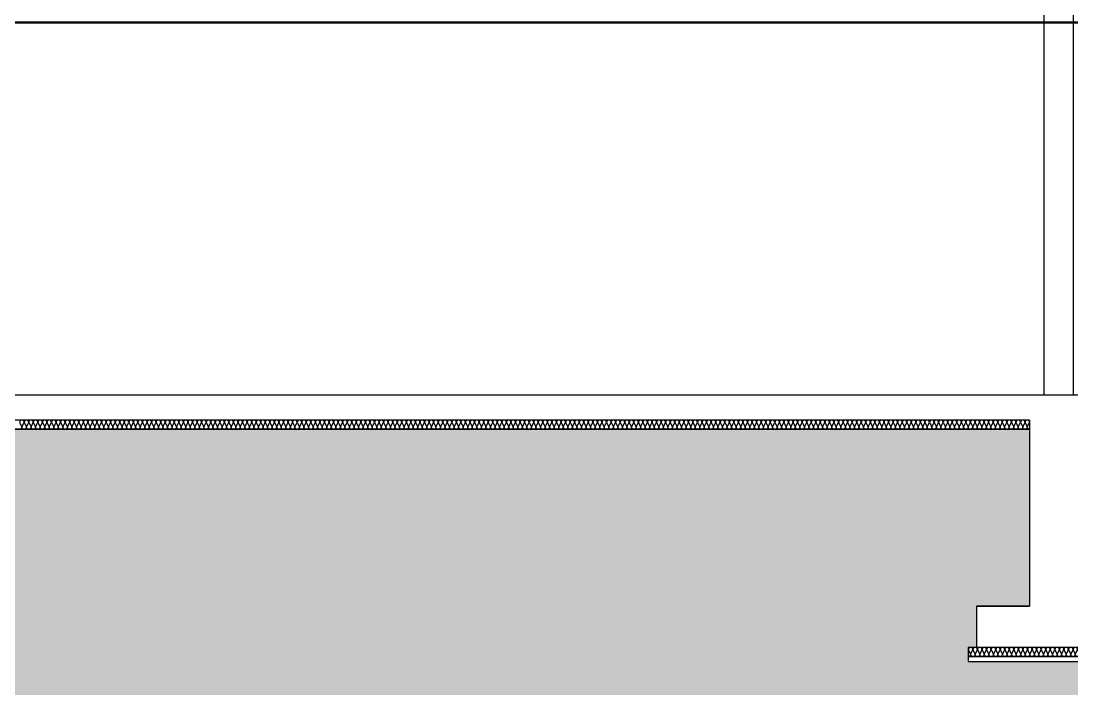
# Model space of a CAD drawing. Header units: millimetres. Extents: x 922366 to 1647943, y -534868 to 518781.
# Drawn here: x 1136494 to 1149200, y 432390 to 440470 of the extents above; entities that cross this region are included whole.
import ezdxf
from ezdxf.xclip import XClip

# ---------------------------------------------------------------- set-up
doc = ezdxf.new("R2010")
doc.units = ezdxf.units.MM
doc.header["$XCLIPFRAME"] = 0
doc.layers.get('Defpoints').update_dxf_attribs({"color": 137})
for name, color, linetype in [('XR-SECTION$0$0-S-col', 4, 'Continuous'), ('XR-SECTION$0$CEILING', 6, 'Continuous'), ('XR-SECTION$0$CON', 2, 'Continuous'), ('XR-SECTION$0$S-253', 253, 'Continuous'), ('XR-SECTION$0$XR-sec$0$HAT-INS', 250, 'Continuous'), ('XR-SECTION$0$버림콘크리트', 6, 'Continuous')]:
    doc.layers.add(name, color=color, linetype=linetype)

# ---------------------------------------------------------------- blocks, each defined once
blk = doc.blocks.new('*U315')
at = {"layer": 'XR-SECTION$0$XR-sec$0$HAT-INS', "color": 252}
for points in [[(0, 0, 0.414214), (0.25, 0.25), (0, 0.75, -1), (0.5, 0.75), (0.25, 0.25, 0.414214), (0.5, 0)], [(0.5, 0, 0.414214), (0.75, 0.25), (0.5, 0.75, -1), (1, 0.75), (0.75, 0.25, 0.414214), (1, 0)], [(1, 0, 0.414214), (1.25, 0.25), (1, 0.75, -1), (1.5, 0.75), (1.25, 0.25, 0.414214), (1.5, 0)], [(1.5, 0, 0.414214), (1.75, 0.25), (1.5, 0.75, -1), (2, 0.75), (1.75, 0.25, 0.414214), (2, 0)], [(2, 0, 0.414214), (2.25, 0.25), (2, 0.75, -1), (2.5, 0.75), (2.25, 0.25, 0.414214), (2.5, 0)], [(2.5, 0, 0.414214), (2.75, 0.25), (2.5, 0.75, -1), (3, 0.75), (2.75, 0.25, 0.414214), (3, 0)], [(3, 0, 0.414214), (3.25, 0.25), (3, 0.75, -1), (3.5, 0.75), (3.25, 0.25, 0.414214), (3.5, 0)], [(3.5, 0, 0.414214), (3.75, 0.25), (3.5, 0.75, -1), (4, 0.75), (3.75, 0.25, 0.414214), (4, 0)], [(4, 0, 0.414214), (4.25, 0.25), (4, 0.75, -1), (4.5, 0.75), (4.25, 0.25, 0.414214), (4.5, 0)], [(4.5, 0, 0.414214), (4.75, 0.25), (4.5, 0.75, -1), (5, 0.75), (4.75, 0.25, 0.414214), (5, 0)], [(5, 0, 0.414214), (5.25, 0.25), (5, 0.75, -1), (5.5, 0.75), (5.25, 0.25, 0.414214), (5.5, 0)], [(5.5, 0, 0.414214), (5.75, 0.25), (5.5, 0.75, -1), (6, 0.75), (5.75, 0.25, 0.414214), (6, 0)], [(6, 0, 0.414214), (6.25, 0.25), (6, 0.75, -1), (6.5, 0.75), (6.25, 0.25, 0.414214), (6.5, 0)], [(6.5, 0, 0.414214), (6.75, 0.25), (6.5, 0.75, -1), (7, 0.75), (6.75, 0.25, 0.414214), (7, 0)], [(7, 0, 0.414214), (7.25, 0.25), (7, 0.75, -1), (7.5, 0.75), (7.25, 0.25, 0.414214), (7.5, 0)], [(7.5, 0, 0.414214), (7.75, 0.25), (7.5, 0.75, -1), (8, 0.75), (7.75, 0.25, 0.414214), (8, 0)], [(8, 0, 0.414214), (8.25, 0.25), (8, 0.75, -1), (8.5, 0.75), (8.25, 0.25, 0.414214), (8.5, 0)], [(8.5, 0, 0.414214), (8.75, 0.25), (8.5, 0.75, -1), (9, 0.75), (8.75, 0.25, 0.414214), (9, 0)], [(9, 0, 0.414214), (9.25, 0.25), (9, 0.75, -1), (9.5, 0.75), (9.25, 0.25, 0.414214), (9.5, 0)], [(9.5, 0, 0.414214), (9.75, 0.25), (9.5, 0.75, -1), (10, 0.75), (9.75, 0.25, 0.414214), (10, 0)], [(10, 0, 0.414214), (10.25, 0.25), (10, 0.75, -1), (10.5, 0.75), (10.25, 0.25, 0.414214), (10.5, 0)], [(10.5, 0, 0.414214), (10.75, 0.25), (10.5, 0.75, -1), (11, 0.75), (10.75, 0.25, 0.414214), (11, 0)], [(11, 0, 0.414214), (11.25, 0.25), (11, 0.75, -1), (11.5, 0.75), (11.25, 0.25, 0.414214), (11.5, 0)], [(11.5, 0, 0.414214), (11.75, 0.25), (11.5, 0.75, -1), (12, 0.75), (11.75, 0.25, 0.414214), (12, 0)], [(12, 0, 0.414214), (12.25, 0.25), (12, 0.75, -1), (12.5, 0.75), (12.25, 0.25, 0.414214), (12.5, 0)], [(12.5, 0, 0.414214), (12.75, 0.25), (12.5, 0.75, -1), (13, 0.75), (12.75, 0.25, 0.414214), (13, 0)], [(13, 0, 0.414214), (13.25, 0.25), (13, 0.75, -1), (13.5, 0.75), (13.25, 0.25, 0.414214), (13.5, 0)], [(13.5, 0, 0.414214), (13.75, 0.25), (13.5, 0.75, -1), (14, 0.75), (13.75, 0.25, 0.414214), (14, 0)], [(14, 0, 0.414214), (14.25, 0.25), (14, 0.75, -1), (14.5, 0.75), (14.25, 0.25, 0.414214), (14.5, 0)], [(14.5, 0, 0.414214), (14.75, 0.25), (14.5, 0.75, -1), (15, 0.75), (14.75, 0.25, 0.414214), (15, 0)], [(15, 0, 0.414214), (15.25, 0.25), (15, 0.75, -1), (15.5, 0.75), (15.25, 0.25, 0.414214), (15.5, 0)], [(15.5, 0, 0.414214), (15.75, 0.25), (15.5, 0.75, -1), (16, 0.75), (15.75, 0.25, 0.414214), (16, 0)], [(16, 0, 0.414214), (16.25, 0.25), (16, 0.75, -1), (16.5, 0.75), (16.25, 0.25, 0.414214), (16.5, 0)], [(16.5, 0, 0.414214), (16.75, 0.25), (16.5, 0.75, -1), (17, 0.75), (16.75, 0.25, 0.414214), (17, 0)], [(17, 0, 0.414214), (17.25, 0.25), (17, 0.75, -1), (17.5, 0.75), (17.25, 0.25, 0.414214), (17.5, 0)], [(17.5, 0, 0.414214), (17.75, 0.25), (17.5, 0.75, -1), (18, 0.75), (17.75, 0.25, 0.414214), (18, 0)], [(18, 0, 0.414214), (18.25, 0.25), (18, 0.75, -1), (18.5, 0.75), (18.25, 0.25, 0.414214), (18.5, 0)], [(18.5, 0, 0.414214), (18.75, 0.25), (18.5, 0.75, -1), (19, 0.75), (18.75, 0.25, 0.414214), (19, 0)], [(19, 0, 0.414214), (19.25, 0.25), (19, 0.75, -1), (19.5, 0.75), (19.25, 0.25, 0.414214), (19.5, 0)], [(19.5, 0, 0.414214), (19.75, 0.25), (19.5, 0.75, -1), (20, 0.75), (19.75, 0.25, 0.414214), (20, 0)]]:
    blk.add_lwpolyline(points, format="xyb", dxfattribs=at)
blk = doc.blocks.new('*U316')
at = {"layer": 'XR-SECTION$0$XR-sec$0$HAT-INS', "color": 252}
for points in [[(0, 0, 0.414214), (0.25, 0.25), (0, 0.75, -1), (0.5, 0.75), (0.25, 0.25, 0.414214), (0.5, 0)], [(0.5, 0, 0.414214), (0.75, 0.25), (0.5, 0.75, -1), (1, 0.75), (0.75, 0.25, 0.414214), (1, 0)], [(1, 0, 0.414214), (1.25, 0.25), (1, 0.75, -1), (1.5, 0.75), (1.25, 0.25, 0.414214), (1.5, 0)], [(1.5, 0, 0.414214), (1.75, 0.25), (1.5, 0.75, -1), (2, 0.75), (1.75, 0.25, 0.414214), (2, 0)], [(2, 0, 0.414214), (2.25, 0.25), (2, 0.75, -1), (2.5, 0.75), (2.25, 0.25, 0.414214), (2.5, 0)], [(2.5, 0, 0.414214), (2.75, 0.25), (2.5, 0.75, -1), (3, 0.75), (2.75, 0.25, 0.414214), (3, 0)], [(3, 0, 0.414214), (3.25, 0.25), (3, 0.75, -1), (3.5, 0.75), (3.25, 0.25, 0.414214), (3.5, 0)], [(3.5, 0, 0.414214), (3.75, 0.25), (3.5, 0.75, -1), (4, 0.75), (3.75, 0.25, 0.414214), (4, 0)], [(4, 0, 0.414214), (4.25, 0.25), (4, 0.75, -1), (4.5, 0.75), (4.25, 0.25, 0.414214), (4.5, 0)], [(4.5, 0, 0.414214), (4.75, 0.25), (4.5, 0.75, -1), (5, 0.75), (4.75, 0.25, 0.414214), (5, 0)], [(5, 0, 0.414214), (5.25, 0.25), (5, 0.75, -1), (5.5, 0.75), (5.25, 0.25, 0.414214), (5.5, 0)], [(5.5, 0, 0.414214), (5.75, 0.25), (5.5, 0.75, -1), (6, 0.75), (5.75, 0.25, 0.414214), (6, 0)], [(6, 0, 0.414214), (6.25, 0.25), (6, 0.75, -1), (6.5, 0.75), (6.25, 0.25, 0.414214), (6.5, 0)], [(6.5, 0, 0.414214), (6.75, 0.25), (6.5, 0.75, -1), (7, 0.75), (6.75, 0.25, 0.414214), (7, 0)], [(7, 0, 0.414214), (7.25, 0.25), (7, 0.75, -1), (7.5, 0.75), (7.25, 0.25, 0.414214), (7.5, 0)], [(7.5, 0, 0.414214), (7.75, 0.25), (7.5, 0.75, -1), (8, 0.75), (7.75, 0.25, 0.414214), (8, 0)], [(8, 0, 0.414214), (8.25, 0.25), (8, 0.75, -1), (8.5, 0.75), (8.25, 0.25, 0.414214), (8.5, 0)], [(8.5, 0, 0.414214), (8.75, 0.25), (8.5, 0.75, -1), (9, 0.75), (8.75, 0.25, 0.414214), (9, 0)], [(9, 0, 0.414214), (9.25, 0.25), (9, 0.75, -1), (9.5, 0.75), (9.25, 0.25, 0.414214), (9.5, 0)], [(9.5, 0, 0.414214), (9.75, 0.25), (9.5, 0.75, -1), (10, 0.75), (9.75, 0.25, 0.414214), (10, 0)], [(10, 0, 0.414214), (10.25, 0.25), (10, 0.75, -1), (10.5, 0.75), (10.25, 0.25, 0.414214), (10.5, 0)], [(10.5, 0, 0.414214), (10.75, 0.25), (10.5, 0.75, -1), (11, 0.75), (10.75, 0.25, 0.414214), (11, 0)], [(11, 0, 0.414214), (11.25, 0.25), (11, 0.75, -1), (11.5, 0.75), (11.25, 0.25, 0.414214), (11.5, 0)], [(11.5, 0, 0.414214), (11.75, 0.25), (11.5, 0.75, -1), (12, 0.75), (11.75, 0.25, 0.414214), (12, 0)], [(12, 0, 0.414214), (12.25, 0.25), (12, 0.75, -1), (12.5, 0.75), (12.25, 0.25, 0.414214), (12.5, 0)], [(12.5, 0, 0.414214), (12.75, 0.25), (12.5, 0.75, -1), (13, 0.75), (12.75, 0.25, 0.414214), (13, 0)], [(13, 0, 0.414214), (13.25, 0.25), (13, 0.75, -1), (13.5, 0.75), (13.25, 0.25, 0.414214), (13.5, 0)], [(13.5, 0, 0.414214), (13.75, 0.25), (13.5, 0.75, -1), (14, 0.75), (13.75, 0.25, 0.414214), (14, 0)], [(14, 0, 0.414214), (14.25, 0.25), (14, 0.75, -1), (14.5, 0.75), (14.25, 0.25, 0.414214), (14.5, 0)], [(14.5, 0, 0.414214), (14.75, 0.25), (14.5, 0.75, -1), (15, 0.75), (14.75, 0.25, 0.414214), (15, 0)], [(15, 0, 0.414214), (15.25, 0.25), (15, 0.75, -1), (15.5, 0.75), (15.25, 0.25, 0.414214), (15.5, 0)], [(15.5, 0, 0.414214), (15.75, 0.25), (15.5, 0.75, -1), (16, 0.75), (15.75, 0.25, 0.414214), (16, 0)], [(16, 0, 0.414214), (16.25, 0.25), (16, 0.75, -1), (16.5, 0.75), (16.25, 0.25, 0.414214), (16.5, 0)], [(16.5, 0, 0.414214), (16.75, 0.25), (16.5, 0.75, -1), (17, 0.75), (16.75, 0.25, 0.414214), (17, 0)], [(17, 0, 0.414214), (17.25, 0.25), (17, 0.75, -1), (17.5, 0.75), (17.25, 0.25, 0.414214), (17.5, 0)], [(17.5, 0, 0.414214), (17.75, 0.25), (17.5, 0.75, -1), (18, 0.75), (17.75, 0.25, 0.414214), (18, 0)], [(18, 0, 0.414214), (18.25, 0.25), (18, 0.75, -1), (18.5, 0.75), (18.25, 0.25, 0.414214), (18.5, 0)], [(18.5, 0, 0.414214), (18.75, 0.25), (18.5, 0.75, -1), (19, 0.75), (18.75, 0.25, 0.414214), (19, 0)], [(19, 0, 0.414214), (19.25, 0.25), (19, 0.75, -1), (19.5, 0.75), (19.25, 0.25, 0.414214), (19.5, 0)], [(19.5, 0, 0.414214), (19.75, 0.25), (19.5, 0.75, -1), (20, 0.75), (19.75, 0.25, 0.414214), (20, 0)], [(20, 0, 0.414214), (20.25, 0.25), (20, 0.75, -1), (20.5, 0.75), (20.25, 0.25, 0.414214), (20.5, 0)], [(20.5, 0, 0.414214), (20.75, 0.25), (20.5, 0.75, -1), (21, 0.75), (20.75, 0.25, 0.414214), (21, 0)], [(21, 0, 0.414214), (21.25, 0.25), (21, 0.75, -1), (21.5, 0.75), (21.25, 0.25, 0.414214), (21.5, 0)], [(21.5, 0, 0.414214), (21.75, 0.25), (21.5, 0.75, -1), (22, 0.75), (21.75, 0.25, 0.414214), (22, 0)], [(22, 0, 0.414214), (22.25, 0.25), (22, 0.75, -1), (22.5, 0.75), (22.25, 0.25, 0.414214), (22.5, 0)], [(22.5, 0, 0.414214), (22.75, 0.25), (22.5, 0.75, -1), (23, 0.75), (22.75, 0.25, 0.414214), (23, 0)], [(23, 0, 0.414214), (23.25, 0.25), (23, 0.75, -1), (23.5, 0.75), (23.25, 0.25, 0.414214), (23.5, 0)], [(23.5, 0, 0.414214), (23.75, 0.25), (23.5, 0.75, -1), (24, 0.75), (23.75, 0.25, 0.414214), (24, 0)], [(24, 0, 0.414214), (24.25, 0.25), (24, 0.75, -1), (24.5, 0.75), (24.25, 0.25, 0.414214), (24.5, 0)], [(24.5, 0, 0.414214), (24.75, 0.25), (24.5, 0.75, -1), (25, 0.75), (24.75, 0.25, 0.414214), (25, 0)], [(25, 0, 0.414214), (25.25, 0.25), (25, 0.75, -1), (25.5, 0.75), (25.25, 0.25, 0.414214), (25.5, 0)], [(25.5, 0, 0.414214), (25.75, 0.25), (25.5, 0.75, -1), (26, 0.75), (25.75, 0.25, 0.414214), (26, 0)], [(26, 0, 0.414214), (26.25, 0.25), (26, 0.75, -1), (26.5, 0.75), (26.25, 0.25, 0.414214), (26.5, 0)], [(26.5, 0, 0.414214), (26.75, 0.25), (26.5, 0.75, -1), (27, 0.75), (26.75, 0.25, 0.414214), (27, 0)], [(27, 0, 0.414214), (27.25, 0.25), (27, 0.75, -1), (27.5, 0.75), (27.25, 0.25, 0.414214), (27.5, 0)], [(27.5, 0, 0.414214), (27.75, 0.25), (27.5, 0.75, -1), (28, 0.75), (27.75, 0.25, 0.414214), (28, 0)], [(28, 0, 0.414214), (28.25, 0.25), (28, 0.75, -1), (28.5, 0.75), (28.25, 0.25, 0.414214), (28.5, 0)], [(28.5, 0, 0.414214), (28.75, 0.25), (28.5, 0.75, -1), (29, 0.75), (28.75, 0.25, 0.414214), (29, 0)], [(29, 0, 0.414214), (29.25, 0.25), (29, 0.75, -1), (29.5, 0.75), (29.25, 0.25, 0.414214), (29.5, 0)], [(29.5, 0, 0.414214), (29.75, 0.25), (29.5, 0.75, -1), (30, 0.75), (29.75, 0.25, 0.414214), (30, 0)], [(30, 0, 0.414214), (30.25, 0.25), (30, 0.75, -1), (30.5, 0.75), (30.25, 0.25, 0.414214), (30.5, 0)], [(30.5, 0, 0.414214), (30.75, 0.25), (30.5, 0.75, -1), (31, 0.75), (30.75, 0.25, 0.414214), (31, 0)], [(31, 0, 0.414214), (31.25, 0.25), (31, 0.75, -1), (31.5, 0.75), (31.25, 0.25, 0.414214), (31.5, 0)], [(31.5, 0, 0.414214), (31.75, 0.25), (31.5, 0.75, -1), (32, 0.75), (31.75, 0.25, 0.414214), (32, 0)], [(32, 0, 0.414214), (32.25, 0.25), (32, 0.75, -1), (32.5, 0.75), (32.25, 0.25, 0.414214), (32.5, 0)], [(32.5, 0, 0.414214), (32.75, 0.25), (32.5, 0.75, -1), (33, 0.75), (32.75, 0.25, 0.414214), (33, 0)], [(33, 0, 0.414214), (33.25, 0.25), (33, 0.75, -1), (33.5, 0.75), (33.25, 0.25, 0.414214), (33.5, 0)], [(33.5, 0, 0.414214), (33.75, 0.25), (33.5, 0.75, -1), (34, 0.75), (33.75, 0.25, 0.414214), (34, 0)], [(34, 0, 0.414214), (34.25, 0.25), (34, 0.75, -1), (34.5, 0.75), (34.25, 0.25, 0.414214), (34.5, 0)], [(34.5, 0, 0.414214), (34.75, 0.25), (34.5, 0.75, -1), (35, 0.75), (34.75, 0.25, 0.414214), (35, 0)], [(35, 0, 0.414214), (35.25, 0.25), (35, 0.75, -1), (35.5, 0.75), (35.25, 0.25, 0.414214), (35.5, 0)], [(35.5, 0, 0.414214), (35.75, 0.25), (35.5, 0.75, -1), (36, 0.75), (35.75, 0.25, 0.414214), (36, 0)], [(36, 0, 0.414214), (36.25, 0.25), (36, 0.75, -1), (36.5, 0.75), (36.25, 0.25, 0.414214), (36.5, 0)], [(36.5, 0, 0.414214), (36.75, 0.25), (36.5, 0.75, -1), (37, 0.75), (36.75, 0.25, 0.414214), (37, 0)], [(37, 0, 0.414214), (37.25, 0.25), (37, 0.75, -1), (37.5, 0.75), (37.25, 0.25, 0.414214), (37.5, 0)], [(37.5, 0, 0.414214), (37.75, 0.25), (37.5, 0.75, -1), (38, 0.75), (37.75, 0.25, 0.414214), (38, 0)], [(38, 0, 0.414214), (38.25, 0.25), (38, 0.75, -1), (38.5, 0.75), (38.25, 0.25, 0.414214), (38.5, 0)], [(38.5, 0, 0.414214), (38.75, 0.25), (38.5, 0.75, -1), (39, 0.75), (38.75, 0.25, 0.414214), (39, 0)], [(39, 0, 0.414214), (39.25, 0.25), (39, 0.75, -1), (39.5, 0.75), (39.25, 0.25, 0.414214), (39.5, 0)], [(39.5, 0, 0.414214), (39.75, 0.25), (39.5, 0.75, -1), (40, 0.75), (39.75, 0.25, 0.414214), (40, 0)], [(40, 0, 0.414214), (40.25, 0.25), (40, 0.75, -1), (40.5, 0.75), (40.25, 0.25, 0.414214), (40.5, 0)], [(40.5, 0, 0.414214), (40.75, 0.25), (40.5, 0.75, -1), (41, 0.75), (40.75, 0.25, 0.414214), (41, 0)], [(41, 0, 0.414214), (41.25, 0.25), (41, 0.75, -1), (41.5, 0.75), (41.25, 0.25, 0.414214), (41.5, 0)], [(41.5, 0, 0.414214), (41.75, 0.25), (41.5, 0.75, -1), (42, 0.75), (41.75, 0.25, 0.414214), (42, 0)], [(42, 0, 0.414214), (42.25, 0.25), (42, 0.75, -1), (42.5, 0.75), (42.25, 0.25, 0.414214), (42.5, 0)], [(42.5, 0, 0.414214), (42.75, 0.25), (42.5, 0.75, -1), (43, 0.75), (42.75, 0.25, 0.414214), (43, 0)], [(43, 0, 0.414214), (43.25, 0.25), (43, 0.75, -1), (43.5, 0.75), (43.25, 0.25, 0.414214), (43.5, 0)], [(43.5, 0, 0.414214), (43.75, 0.25), (43.5, 0.75, -1), (44, 0.75), (43.75, 0.25, 0.414214), (44, 0)], [(44, 0, 0.414214), (44.25, 0.25), (44, 0.75, -1), (44.5, 0.75), (44.25, 0.25, 0.414214), (44.5, 0)], [(44.5, 0, 0.414214), (44.75, 0.25), (44.5, 0.75, -1), (45, 0.75), (44.75, 0.25, 0.414214), (45, 0)], [(45, 0, 0.414214), (45.25, 0.25), (45, 0.75, -1), (45.5, 0.75), (45.25, 0.25, 0.414214), (45.5, 0)], [(45.5, 0, 0.414214), (45.75, 0.25), (45.5, 0.75, -1), (46, 0.75), (45.75, 0.25, 0.414214), (46, 0)], [(46, 0, 0.414214), (46.25, 0.25), (46, 0.75, -1), (46.5, 0.75), (46.25, 0.25, 0.414214), (46.5, 0)], [(46.5, 0, 0.414214), (46.75, 0.25), (46.5, 0.75, -1), (47, 0.75), (46.75, 0.25, 0.414214), (47, 0)], [(47, 0, 0.414214), (47.25, 0.25), (47, 0.75, -1), (47.5, 0.75), (47.25, 0.25, 0.414214), (47.5, 0)], [(47.5, 0, 0.414214), (47.75, 0.25), (47.5, 0.75, -1), (48, 0.75), (47.75, 0.25, 0.414214), (48, 0)], [(48, 0, 0.414214), (48.25, 0.25), (48, 0.75, -1), (48.5, 0.75), (48.25, 0.25, 0.414214), (48.5, 0)], [(48.5, 0, 0.414214), (48.75, 0.25), (48.5, 0.75, -1), (49, 0.75), (48.75, 0.25, 0.414214), (49, 0)], [(49, 0, 0.414214), (49.25, 0.25), (49, 0.75, -1), (49.5, 0.75), (49.25, 0.25, 0.414214), (49.5, 0)], [(49.5, 0, 0.414214), (49.75, 0.25), (49.5, 0.75, -1), (50, 0.75), (49.75, 0.25, 0.414214), (50, 0)], [(50, 0, 0.414214), (50.25, 0.25), (50, 0.75, -1), (50.5, 0.75), (50.25, 0.25, 0.414214), (50.5, 0)], [(50.5, 0, 0.414214), (50.75, 0.25), (50.5, 0.75, -1), (51, 0.75), (50.75, 0.25, 0.414214), (51, 0)], [(51, 0, 0.414214), (51.25, 0.25), (51, 0.75, -1), (51.5, 0.75), (51.25, 0.25, 0.414214), (51.5, 0)], [(51.5, 0, 0.414214), (51.75, 0.25), (51.5, 0.75, -1), (52, 0.75), (51.75, 0.25, 0.414214), (52, 0)], [(52, 0, 0.414214), (52.25, 0.25), (52, 0.75, -1), (52.5, 0.75), (52.25, 0.25, 0.414214), (52.5, 0)], [(52.5, 0, 0.414214), (52.75, 0.25), (52.5, 0.75, -1), (53, 0.75), (52.75, 0.25, 0.414214), (53, 0)], [(53, 0, 0.414214), (53.25, 0.25), (53, 0.75, -1), (53.5, 0.75), (53.25, 0.25, 0.414214), (53.5, 0)], [(53.5, 0, 0.414214), (53.75, 0.25), (53.5, 0.75, -1), (54, 0.75), (53.75, 0.25, 0.414214), (54, 0)], [(54, 0, 0.414214), (54.25, 0.25), (54, 0.75, -1), (54.5, 0.75), (54.25, 0.25, 0.414214), (54.5, 0)], [(54.5, 0, 0.414214), (54.75, 0.25), (54.5, 0.75, -1), (55, 0.75), (54.75, 0.25, 0.414214), (55, 0)], [(55, 0, 0.414214), (55.25, 0.25), (55, 0.75, -1), (55.5, 0.75), (55.25, 0.25, 0.414214), (55.5, 0)], [(55.5, 0, 0.414214), (55.75, 0.25), (55.5, 0.75, -1), (56, 0.75), (55.75, 0.25, 0.414214), (56, 0)], [(56, 0, 0.414214), (56.25, 0.25), (56, 0.75, -1), (56.5, 0.75), (56.25, 0.25, 0.414214), (56.5, 0)], [(56.5, 0, 0.414214), (56.75, 0.25), (56.5, 0.75, -1), (57, 0.75), (56.75, 0.25, 0.414214), (57, 0)], [(57, 0, 0.414214), (57.25, 0.25), (57, 0.75, -1), (57.5, 0.75), (57.25, 0.25, 0.414214), (57.5, 0)], [(57.5, 0, 0.414214), (57.75, 0.25), (57.5, 0.75, -1), (58, 0.75), (57.75, 0.25, 0.414214), (58, 0)], [(58, 0, 0.414214), (58.25, 0.25), (58, 0.75, -1), (58.5, 0.75), (58.25, 0.25, 0.414214), (58.5, 0)], [(58.5, 0, 0.414214), (58.75, 0.25), (58.5, 0.75, -1), (59, 0.75), (58.75, 0.25, 0.414214), (59, 0)], [(59, 0, 0.414214), (59.25, 0.25), (59, 0.75, -1), (59.5, 0.75), (59.25, 0.25, 0.414214), (59.5, 0)], [(59.5, 0, 0.414214), (59.75, 0.25), (59.5, 0.75, -1), (60, 0.75), (59.75, 0.25, 0.414214), (60, 0)], [(60, 0, 0.414214), (60.25, 0.25), (60, 0.75, -1), (60.5, 0.75), (60.25, 0.25, 0.414214), (60.5, 0)], [(60.5, 0, 0.414214), (60.75, 0.25), (60.5, 0.75, -1), (61, 0.75), (60.75, 0.25, 0.414214), (61, 0)], [(61, 0, 0.414214), (61.25, 0.25), (61, 0.75, -1), (61.5, 0.75), (61.25, 0.25, 0.414214), (61.5, 0)], [(61.5, 0, 0.414214), (61.75, 0.25), (61.5, 0.75, -1), (62, 0.75), (61.75, 0.25, 0.414214), (62, 0)], [(62, 0, 0.414214), (62.25, 0.25), (62, 0.75, -1), (62.5, 0.75), (62.25, 0.25, 0.414214), (62.5, 0)], [(62.5, 0, 0.414214), (62.75, 0.25), (62.5, 0.75, -1), (63, 0.75), (62.75, 0.25, 0.414214), (63, 0)], [(63, 0, 0.414214), (63.25, 0.25), (63, 0.75, -1), (63.5, 0.75), (63.25, 0.25, 0.414214), (63.5, 0)], [(63.5, 0, 0.414214), (63.75, 0.25), (63.5, 0.75, -1), (64, 0.75), (63.75, 0.25, 0.414214), (64, 0)], [(64, 0, 0.414214), (64.25, 0.25), (64, 0.75, -1), (64.5, 0.75), (64.25, 0.25, 0.414214), (64.5, 0)], [(64.5, 0, 0.414214), (64.75, 0.25), (64.5, 0.75, -1), (65, 0.75), (64.75, 0.25, 0.414214), (65, 0)], [(65, 0, 0.414214), (65.25, 0.25), (65, 0.75, -1), (65.5, 0.75), (65.25, 0.25, 0.414214), (65.5, 0)], [(65.5, 0, 0.414214), (65.75, 0.25), (65.5, 0.75, -1), (66, 0.75), (65.75, 0.25, 0.414214), (66, 0)], [(66, 0, 0.414214), (66.25, 0.25), (66, 0.75, -1), (66.5, 0.75), (66.25, 0.25, 0.414214), (66.5, 0)], [(66.5, 0, 0.414214), (66.75, 0.25), (66.5, 0.75, -1), (67, 0.75), (66.75, 0.25, 0.414214), (67, 0)], [(67, 0, 0.414214), (67.25, 0.25), (67, 0.75, -1), (67.5, 0.75), (67.25, 0.25, 0.414214), (67.5, 0)], [(67.5, 0, 0.414214), (67.75, 0.25), (67.5, 0.75, -1), (68, 0.75), (67.75, 0.25, 0.414214), (68, 0)], [(68, 0, 0.414214), (68.25, 0.25), (68, 0.75, -1), (68.5, 0.75), (68.25, 0.25, 0.414214), (68.5, 0)], [(68.5, 0, 0.414214), (68.75, 0.25), (68.5, 0.75, -1), (69, 0.75), (68.75, 0.25, 0.414214), (69, 0)], [(69, 0, 0.414214), (69.25, 0.25), (69, 0.75, -1), (69.5, 0.75), (69.25, 0.25, 0.414214), (69.5, 0)], [(69.5, 0, 0.414214), (69.75, 0.25), (69.5, 0.75, -1), (70, 0.75), (69.75, 0.25, 0.414214), (70, 0)], [(70, 0, 0.414214), (70.25, 0.25), (70, 0.75, -1), (70.5, 0.75), (70.25, 0.25, 0.414214), (70.5, 0)], [(70.5, 0, 0.414214), (70.75, 0.25), (70.5, 0.75, -1), (71, 0.75), (70.75, 0.25, 0.414214), (71, 0)], [(71, 0, 0.414214), (71.25, 0.25), (71, 0.75, -1), (71.5, 0.75), (71.25, 0.25, 0.414214), (71.5, 0)], [(71.5, 0, 0.414214), (71.75, 0.25), (71.5, 0.75, -1), (72, 0.75), (71.75, 0.25, 0.414214), (72, 0)], [(72, 0, 0.414214), (72.25, 0.25), (72, 0.75, -1), (72.5, 0.75), (72.25, 0.25, 0.414214), (72.5, 0)], [(72.5, 0, 0.414214), (72.75, 0.25), (72.5, 0.75, -1), (73, 0.75), (72.75, 0.25, 0.414214), (73, 0)], [(73, 0, 0.414214), (73.25, 0.25), (73, 0.75, -1), (73.5, 0.75), (73.25, 0.25, 0.414214), (73.5, 0)], [(73.5, 0, 0.414214), (73.75, 0.25), (73.5, 0.75, -1), (74, 0.75), (73.75, 0.25, 0.414214), (74, 0)], [(74, 0, 0.414214), (74.25, 0.25), (74, 0.75, -1), (74.5, 0.75), (74.25, 0.25, 0.414214), (74.5, 0)], [(74.5, 0, 0.414214), (74.75, 0.25), (74.5, 0.75, -1), (75, 0.75), (74.75, 0.25, 0.414214), (75, 0)], [(75, 0, 0.414214), (75.25, 0.25), (75, 0.75, -1), (75.5, 0.75), (75.25, 0.25, 0.414214), (75.5, 0)], [(75.5, 0, 0.414214), (75.75, 0.25), (75.5, 0.75, -1), (76, 0.75), (75.75, 0.25, 0.414214), (76, 0)], [(76, 0, 0.414214), (76.25, 0.25), (76, 0.75, -1), (76.5, 0.75), (76.25, 0.25, 0.414214), (76.5, 0)], [(76.5, 0, 0.414214), (76.75, 0.25), (76.5, 0.75, -1), (77, 0.75), (76.75, 0.25, 0.414214), (77, 0)], [(77, 0, 0.414214), (77.25, 0.25), (77, 0.75, -1), (77.5, 0.75), (77.25, 0.25, 0.414214), (77.5, 0)], [(77.5, 0, 0.414214), (77.75, 0.25), (77.5, 0.75, -1), (78, 0.75), (77.75, 0.25, 0.414214), (78, 0)], [(78, 0, 0.414214), (78.25, 0.25), (78, 0.75, -1), (78.5, 0.75), (78.25, 0.25, 0.414214), (78.5, 0)], [(78.5, 0, 0.414214), (78.75, 0.25), (78.5, 0.75, -1), (79, 0.75), (78.75, 0.25, 0.414214), (79, 0)], [(79, 0, 0.414214), (79.25, 0.25), (79, 0.75, -1), (79.5, 0.75), (79.25, 0.25, 0.414214), (79.5, 0)], [(79.5, 0, 0.414214), (79.75, 0.25), (79.5, 0.75, -1), (80, 0.75), (79.75, 0.25, 0.414214), (80, 0)], [(80, 0, 0.414214), (80.25, 0.25), (80, 0.75, -1), (80.5, 0.75), (80.25, 0.25, 0.414214), (80.5, 0)], [(80.5, 0, 0.414214), (80.75, 0.25), (80.5, 0.75, -1), (81, 0.75), (80.75, 0.25, 0.414214), (81, 0)], [(81, 0, 0.414214), (81.25, 0.25), (81, 0.75, -1), (81.5, 0.75), (81.25, 0.25, 0.414214), (81.5, 0)], [(81.5, 0, 0.414214), (81.75, 0.25), (81.5, 0.75, -1), (82, 0.75), (81.75, 0.25, 0.414214), (82, 0)], [(82, 0, 0.414214), (82.25, 0.25), (82, 0.75, -1), (82.5, 0.75), (82.25, 0.25, 0.414214), (82.5, 0)], [(82.5, 0, 0.414214), (82.75, 0.25), (82.5, 0.75, -1), (83, 0.75), (82.75, 0.25, 0.414214), (83, 0)], [(83, 0, 0.414214), (83.25, 0.25), (83, 0.75, -1), (83.5, 0.75), (83.25, 0.25, 0.414214), (83.5, 0)], [(83.5, 0, 0.414214), (83.75, 0.25), (83.5, 0.75, -1), (84, 0.75), (83.75, 0.25, 0.414214), (84, 0)], [(84, 0, 0.414214), (84.25, 0.25), (84, 0.75, -1), (84.5, 0.75), (84.25, 0.25, 0.414214), (84.5, 0)], [(84.5, 0, 0.414214), (84.75, 0.25), (84.5, 0.75, -1), (85, 0.75), (84.75, 0.25, 0.414214), (85, 0)], [(85, 0, 0.414214), (85.25, 0.25), (85, 0.75, -1), (85.5, 0.75), (85.25, 0.25, 0.414214), (85.5, 0)], [(85.5, 0, 0.414214), (85.75, 0.25), (85.5, 0.75, -1), (86, 0.75), (85.75, 0.25, 0.414214), (86, 0)], [(86, 0, 0.414214), (86.25, 0.25), (86, 0.75, -1), (86.5, 0.75), (86.25, 0.25, 0.414214), (86.5, 0)], [(86.5, 0, 0.414214), (86.75, 0.25), (86.5, 0.75, -1), (87, 0.75), (86.75, 0.25, 0.414214), (87, 0)], [(87, 0, 0.414214), (87.25, 0.25), (87, 0.75, -1), (87.5, 0.75), (87.25, 0.25, 0.414214), (87.5, 0)], [(87.5, 0, 0.414214), (87.75, 0.25), (87.5, 0.75, -1), (88, 0.75), (87.75, 0.25, 0.414214), (88, 0)], [(88, 0, 0.414214), (88.25, 0.25), (88, 0.75, -1), (88.5, 0.75), (88.25, 0.25, 0.414214), (88.5, 0)], [(88.5, 0, 0.414214), (88.75, 0.25), (88.5, 0.75, -1), (89, 0.75), (88.75, 0.25, 0.414214), (89, 0)], [(89, 0, 0.414214), (89.25, 0.25), (89, 0.75, -1), (89.5, 0.75), (89.25, 0.25, 0.414214), (89.5, 0)], [(89.5, 0, 0.414214), (89.75, 0.25), (89.5, 0.75, -1), (90, 0.75), (89.75, 0.25, 0.414214), (90, 0)], [(90, 0, 0.414214), (90.25, 0.25), (90, 0.75, -1), (90.5, 0.75), (90.25, 0.25, 0.414214), (90.5, 0)], [(90.5, 0, 0.414214), (90.75, 0.25), (90.5, 0.75, -1), (91, 0.75), (90.75, 0.25, 0.414214), (91, 0)], [(91, 0, 0.414214), (91.25, 0.25), (91, 0.75, -1), (91.5, 0.75), (91.25, 0.25, 0.414214), (91.5, 0)], [(91.5, 0, 0.414214), (91.75, 0.25), (91.5, 0.75, -1), (92, 0.75), (91.75, 0.25, 0.414214), (92, 0)], [(92, 0, 0.414214), (92.25, 0.25), (92, 0.75, -1), (92.5, 0.75), (92.25, 0.25, 0.414214), (92.5, 0)], [(92.5, 0, 0.414214), (92.75, 0.25), (92.5, 0.75, -1), (93, 0.75), (92.75, 0.25, 0.414214), (93, 0)], [(93, 0, 0.414214), (93.25, 0.25), (93, 0.75, -1), (93.5, 0.75), (93.25, 0.25, 0.414214), (93.5, 0)], [(93.5, 0, 0.414214), (93.75, 0.25), (93.5, 0.75, -1), (94, 0.75), (93.75, 0.25, 0.414214), (94, 0)], [(94, 0, 0.414214), (94.25, 0.25), (94, 0.75, -1), (94.5, 0.75), (94.25, 0.25, 0.414214), (94.5, 0)], [(94.5, 0, 0.414214), (94.75, 0.25), (94.5, 0.75, -1), (95, 0.75), (94.75, 0.25, 0.414214), (95, 0)], [(95, 0, 0.414214), (95.25, 0.25), (95, 0.75, -1), (95.5, 0.75), (95.25, 0.25, 0.414214), (95.5, 0)], [(95.5, 0, 0.414214), (95.75, 0.25), (95.5, 0.75, -1), (96, 0.75), (95.75, 0.25, 0.414214), (96, 0)], [(96, 0, 0.414214), (96.25, 0.25), (96, 0.75, -1), (96.5, 0.75), (96.25, 0.25, 0.414214), (96.5, 0)], [(96.5, 0, 0.414214), (96.75, 0.25), (96.5, 0.75, -1), (97, 0.75), (96.75, 0.25, 0.414214), (97, 0)], [(97, 0, 0.414214), (97.25, 0.25), (97, 0.75, -1), (97.5, 0.75), (97.25, 0.25, 0.414214), (97.5, 0)], [(97.5, 0, 0.414214), (97.75, 0.25), (97.5, 0.75, -1), (98, 0.75), (97.75, 0.25, 0.414214), (98, 0)], [(98, 0, 0.414214), (98.25, 0.25), (98, 0.75, -1), (98.5, 0.75), (98.25, 0.25, 0.414214), (98.5, 0)], [(98.5, 0, 0.414214), (98.75, 0.25), (98.5, 0.75, -1), (99, 0.75), (98.75, 0.25, 0.414214), (99, 0)], [(99, 0, 0.414214), (99.25, 0.25), (99, 0.75, -1), (99.5, 0.75), (99.25, 0.25, 0.414214), (99.5, 0)], [(99.5, 0, 0.414214), (99.75, 0.25), (99.5, 0.75, -1), (100, 0.75), (99.75, 0.25, 0.414214), (100, 0)], [(100, 0, 0.414214), (100.25, 0.25), (100, 0.75, -1), (100.5, 0.75), (100.25, 0.25, 0.414214), (100.5, 0)], [(100.5, 0, 0.414214), (100.75, 0.25), (100.5, 0.75, -1), (101, 0.75), (100.75, 0.25, 0.414214), (101, 0)], [(101, 0, 0.414214), (101.25, 0.25), (101, 0.75, -1), (101.5, 0.75), (101.25, 0.25, 0.414214), (101.5, 0)], [(101.5, 0, 0.414214), (101.75, 0.25), (101.5, 0.75, -1), (102, 0.75), (101.75, 0.25, 0.414214), (102, 0)], [(102, 0, 0.414214), (102.25, 0.25), (102, 0.75, -1), (102.5, 0.75), (102.25, 0.25, 0.414214), (102.5, 0)], [(102.5, 0, 0.414214), (102.75, 0.25), (102.5, 0.75, -1), (103, 0.75), (102.75, 0.25, 0.414214), (103, 0)], [(103, 0, 0.414214), (103.25, 0.25), (103, 0.75, -1), (103.5, 0.75), (103.25, 0.25, 0.414214), (103.5, 0)], [(103.5, 0, 0.414214), (103.75, 0.25), (103.5, 0.75, -1), (104, 0.75), (103.75, 0.25, 0.414214), (104, 0)], [(104, 0, 0.414214), (104.25, 0.25), (104, 0.75, -1), (104.5, 0.75), (104.25, 0.25, 0.414214), (104.5, 0)], [(104.5, 0, 0.414214), (104.75, 0.25), (104.5, 0.75, -1), (105, 0.75), (104.75, 0.25, 0.414214), (105, 0)], [(105, 0, 0.414214), (105.25, 0.25), (105, 0.75, -1), (105.5, 0.75), (105.25, 0.25, 0.414214), (105.5, 0)], [(105.5, 0, 0.414214), (105.75, 0.25), (105.5, 0.75, -1), (106, 0.75), (105.75, 0.25, 0.414214), (106, 0)], [(106, 0, 0.414214), (106.25, 0.25), (106, 0.75, -1), (106.5, 0.75), (106.25, 0.25, 0.414214), (106.5, 0)], [(106.5, 0, 0.414214), (106.75, 0.25), (106.5, 0.75, -1), (107, 0.75), (106.75, 0.25, 0.414214), (107, 0)], [(107, 0, 0.414214), (107.25, 0.25), (107, 0.75, -1), (107.5, 0.75), (107.25, 0.25, 0.414214), (107.5, 0)], [(107.5, 0, 0.414214), (107.75, 0.25), (107.5, 0.75, -1), (108, 0.75), (107.75, 0.25, 0.414214), (108, 0)], [(108, 0, 0.414214), (108.25, 0.25), (108, 0.75, -1), (108.5, 0.75), (108.25, 0.25, 0.414214), (108.5, 0)], [(108.5, 0, 0.414214), (108.75, 0.25), (108.5, 0.75, -1), (109, 0.75), (108.75, 0.25, 0.414214), (109, 0)], [(109, 0, 0.414214), (109.25, 0.25), (109, 0.75, -1), (109.5, 0.75), (109.25, 0.25, 0.414214), (109.5, 0)], [(109.5, 0, 0.414214), (109.75, 0.25), (109.5, 0.75, -1), (110, 0.75), (109.75, 0.25, 0.414214), (110, 0)], [(110, 0, 0.414214), (110.25, 0.25), (110, 0.75, -1), (110.5, 0.75), (110.25, 0.25, 0.414214), (110.5, 0)], [(110.5, 0, 0.414214), (110.75, 0.25), (110.5, 0.75, -1), (111, 0.75), (110.75, 0.25, 0.414214), (111, 0)]]:
    blk.add_lwpolyline(points, format="xyb", dxfattribs=at)
blk = doc.blocks.new('*U398')
at = {"color": 252}
for p, q in [((336, -1), (13880, -1)), ((336, -8), (13880, -8)), ((336, -16), (13880, -16))]:
    blk.add_line(p, q, dxfattribs=at)
blk = doc.blocks.new('XR-SECTION')
at = {"layer": 'XR-SECTION$0$S-253'}
h = blk.add_hatch(color=252, dxfattribs=at)
h.dxf.hatch_style = 1
edge = h.paths.add_edge_path()
edge.add_line((239450, 71381.6), (233499.999, 71381.6))
edge.add_line((233499.999, 71381.6), (233499.999, 71581.6))
edge.add_line((233499.999, 71581.6), (233499.999, 71641.6))
edge.add_line((233499.999, 71641.6), (233599.999, 71641.6))
edge.add_line((233599.999, 71641.6), (233599.999, 74031.6))
edge.add_line((233599.999, 74031.6), (224250, 74031.6))
edge.add_line((224250, 74031.6), (224250, 72141.6))
edge.add_line((224250, 72141.6), (224363.75, 72141.6))
edge.add_line((224363.75, 72141.6), (224350, 72114.1))
edge.add_line((224350, 72114.1), (224350, 71971.6))
edge.add_line((224350, 71971.6), (222650, 71971.6))
edge.add_line((222650, 71971.6), (222650, 72031.6))
edge.add_line((222650, 72031.6), (222650, 72141.6))
edge.add_line((222650, 72141.6), (222750, 72141.6))
edge.add_line((222750, 72141.6), (222750, 72531.6))
edge.add_line((222750, 72531.6), (210100, 72531.6))
edge.add_line((210100, 72531.6), (210100, 72141.6))
edge.add_line((210100, 72141.6), (210213.75, 72141.6))
edge.add_line((210213.75, 72141.6), (210200, 72114.1))
edge.add_line((210200, 72114.1), (210200, 71971.6))
edge.add_line((210200, 71971.6), (209000, 71971.6))
edge.add_line((209000, 71971.6), (209000, 72094.1))
edge.add_line((209000, 72094.1), (208976.25, 72141.6))
edge.add_line((208976.25, 72141.6), (209050, 72141.6))
edge.add_line((209050, 72141.6), (209050, 73941.6))
edge.add_line((209050, 73941.6), (209030, 73941.6))
edge.add_line((209030, 73941.6), (209030, 74041.6))
edge.add_line((209030, 74041.6), (198450, 74041.6))
edge.add_line((198450, 74041.6), (198450, 66441.6))
edge.add_line((198450, 66441.6), (279800, 66441.6))
edge.add_line((279800, 66441.6), (279800, 67942.469))
edge.add_line((279800, 67942.469), (278200, 67942.469))
edge.add_line((278200, 67942.469), (278200, 68002.469))
edge.add_line((278200, 68002.469), (278300, 68002.469))
edge.add_line((278300, 68002.469), (278300, 68702.469))
edge.add_line((278300, 68702.469), (278301.648, 68881.6))
edge.add_line((278301.648, 68881.6), (277745.878, 68881.6))
edge.add_line((277745.878, 68881.6), (277445.878, 69181.6))
edge.add_line((277445.878, 69181.6), (273583.339, 69181.6))
edge.add_line((273583.339, 69181.6), (273583.339, 68941.6))
edge.add_line((273583.339, 68941.6), (273683.339, 68941.6))
edge.add_line((273683.339, 68941.6), (273683.339, 68841.6))
edge.add_line((273683.339, 68841.6), (272583.339, 68841.6))
edge.add_line((272583.339, 68841.6), (272583.339, 68441.6))
edge.add_line((272583.339, 68441.6), (272183.339, 68441.6))
edge.add_line((272183.339, 68441.6), (272183.339, 68841.6))
edge.add_line((272183.339, 68841.6), (269483.339, 68841.6))
edge.add_line((269483.339, 68841.6), (269483.339, 68941.6))
edge.add_line((269483.339, 68941.6), (269583.339, 68941.6))
edge.add_line((269583.339, 68941.6), (269583.339, 69441.6))
edge.add_line((269583.339, 69441.6), (269668.821, 72053.56))
edge.add_arc((263053.669, -11019.194), 83335.723, 85.44709724, 86.02886037)
edge.add_line((268825, 72116.445), (268825, 70891.6))
edge.add_line((268825, 70891.6), (269400, 70891.6))
edge.add_line((269400, 70891.6), (269400, 70191.6))
edge.add_line((269400, 70191.6), (269500, 70191.6))
edge.add_line((269500, 70191.6), (269500, 70131.6))
edge.add_line((269500, 70131.6), (268900, 70131.6))
edge.add_line((268900, 70131.6), (268900, 68795.421))
edge.add_ellipse((268774.991, 68793.863), major_axis=(-125.03, 0), ratio=0.68851217, start_angle=538.9629596, end_angle=541.0370404, ccw=False)
edge.add_ellipse((268774.991, 68793.863), major_axis=(-125.03, 0), ratio=0.68851217, start_angle=361.6610025, end_angle=538.9629596, ccw=False)
edge.add_line((268650, 68718.506), (268650, 68791.063))
edge.add_ellipse((268525.066, 68793.863), major_axis=(125, 0), ratio=0.68867581, start_angle=180, end_angle=358.136352, ccw=False)
edge.add_line((268400, 68793.943), (268400, 70131.6))
edge.add_line((268400, 70131.6), (267800, 70131.6))
edge.add_line((267800, 70131.6), (267800, 70191.6))
edge.add_line((267800, 70191.6), (267900, 70191.6))
edge.add_line((267900, 70191.6), (267900, 70891.6))
edge.add_line((267900, 70891.6), (268475, 70891.6))
edge.add_line((268475, 70891.6), (268475, 72140.002))
edge.add_arc((263053.669, -11019.194), 83335.723, 86.27004036, 94.65534364)
edge.add_line((256290, 72041.6), (256290, 72191.6))
edge.add_line((256290, 72191.6), (254625, 72191.6))
edge.add_line((254625, 72191.6), (254625, 70891.6))
edge.add_line((254625, 70891.6), (255200, 70891.6))
edge.add_line((255200, 70891.6), (255200, 70191.6))
edge.add_line((255200, 70191.6), (255300, 70191.6))
edge.add_line((255300, 70191.6), (255300, 70131.6))
edge.add_line((255300, 70131.6), (254700, 70131.6))
edge.add_line((254700, 70131.6), (254700, 68795.421))
edge.add_ellipse((254574.991, 68793.863), major_axis=(-125.03, 0), ratio=0.68851217, start_angle=538.9629596, end_angle=541.0370404, ccw=False)
edge.add_ellipse((254574.991, 68793.863), major_axis=(-125.03, 0), ratio=0.68851217, start_angle=361.6610025, end_angle=538.9629596, ccw=False)
edge.add_line((254450, 68718.506), (254450, 68791.063))
edge.add_ellipse((254325.066, 68793.863), major_axis=(-125, 0), ratio=0.68867581, start_angle=0, end_angle=178.136352, ccw=False)
edge.add_line((254200, 68793.943), (254200, 70131.6))
edge.add_line((254200, 70131.6), (253600, 70131.6))
edge.add_line((253600, 70131.6), (253600, 70191.6))
edge.add_line((253600, 70191.6), (253700, 70191.6))
edge.add_line((253700, 70191.6), (253700, 70891.6))
edge.add_line((253700, 70891.6), (254275, 70891.6))
edge.add_line((254275, 70891.6), (254275, 72191.6))
edge.add_line((254275, 72191.6), (252870, 72191.6))
edge.add_line((252870, 72191.6), (252870, 72141.6))
edge.add_line((252870, 72141.6), (252855, 71891.6))
edge.add_line((252855, 71891.6), (253460, 71891.6))
edge.add_line((253460, 71891.6), (253460, 71391.6))
edge.add_line((253460, 71391.6), (253573.75, 71391.6))
edge.add_line((253573.75, 71391.6), (253560, 71364.1))
edge.add_line((253560, 71364.1), (253560, 71221.6))
edge.add_line((253560, 71221.6), (251357.5, 71221.6))
edge.add_line((251357.5, 71221.6), (251357.5, 71281.6))
edge.add_line((251357.5, 71281.6), (251357.5, 71391.6))
edge.add_line((251357.5, 71391.6), (251460, 71391.6))
edge.add_line((251460, 71391.6), (251460, 71891.6))
edge.add_line((251460, 71891.6), (252100, 71891.6))
edge.add_line((252100, 71891.6), (252100, 74031.6))
edge.add_line((252100, 74031.6), (239450, 74031.6))
edge.add_line((239450, 74031.6), (239450, 71641.6))
edge.add_line((239450, 71641.6), (239474.999, 71641.6))
edge.add_line((239474.999, 71641.6), (239474.999, 71581.6))
edge.add_line((239474.999, 71581.6), (239474.999, 71381.6))
edge.add_line((239474.999, 71381.6), (239450, 68888.267))
edge.add_line((239450, 68888.267), (239450, 71381.6))
h.paths.add_polyline_path([(203583.281, 73911.518), (203583.281, 74583.258), (203019.15, 74583.258), (203019.15, 73911.518)], flags=9)
at = {"layer": 'XR-SECTION$0$0-S-col', "color": 8}
blk.add_lwpolyline([(252625, 74441.6), (252275, 74441.6), (252275, 84291.6), (252625, 84291.6)], close=True, dxfattribs=at)
at = {"layer": 'XR-SECTION$0$CON', "color": 8}
for p, q in [((252800, 74441.6), (223650, 74441.6)), ((252100, 74141.6), (239350, 74141.6)), ((252100, 74141.6), (252100, 71891.6)), ((252100, 74141.6), (252100, 71891.6)), ((251460, 71891.6), (252100, 71891.6)), ((251460, 71891.6), (251460, 71391.6)), ((253460, 71391.6), (251460, 71391.6)), ((253460, 71391.6), (252100, 71391.6))]:
    blk.add_line(p, q, dxfattribs=at)
at = {"layer": 'XR-SECTION$0$버림콘크리트', "color": 8}
for p, q in [((252100, 74031.6), (239350, 74031.6)), ((251357.5, 71281.6), (253560, 71281.6))]:
    blk.add_line(p, q, dxfattribs=at)
blk.add_lwpolyline([(253460, 71391.6), (251357.5, 71391.6), (251357.5, 71221.6), (253560, 71221.6), (253560, 71391.6), (253460, 71391.6)], dxfattribs=at)
at = {"layer": 'XR-SECTION$0$CEILING', "color": 8, "lineweight": -3, "xscale": -1}
blk.add_blockref('*U398', (253058.136, 78957.6), dxfattribs=at)
at = {"layer": 'XR-SECTION$0$XR-sec$0$HAT-INS', "color": 8, "xscale": -110, "yscale": 110, "zscale": 110}
for name, p in [('*U316', (252100, 74031.6)), ('*U315', (253560, 71281.6))]:
    blk.add_blockref(name, p, dxfattribs=at)

msp = doc.modelspace()

# ---------------------------------------------------------------- hatches: boundary and pattern name
h = msp.add_hatch(color=252)
h.dxf.hatch_style = 1
h.paths.add_polyline_path([(1150787.7, 431632.2), (1150187.7, 431632.2), (1150187.7, 431662.2), (1150187.7, 431692.2), (1150287.7, 432392.2), (1150862.7, 432392.2), (1150862.7, 433692.2), (1149457.7, 433692.2), (1149437.7, 433592.2), (1149437.7, 433392.2), (1150047.7, 433392.2), (1150047.7, 432892.2), (1150147.7, 432892.2), (1150147.7, 432722.2), (1147945.2, 432722.2), (1147945.2, 432892.2), (1148047.7, 433392.2), (1148687.7, 433392.2), (1148687.7, 435532.2), (1135937.7, 435532.2), (1135937.7, 433142.2), (1136062.7, 433142.2), (1136062.7, 432882.2), (1130087.7, 432882.2), (1130087.7, 433142.2), (1130187.7, 435532.2), (1120837.7, 435532.2), (1120837.7, 433642.2), (1120937.7, 433642.2), (1120937.7, 433472.2), (1119237.7, 433472.2), (1119237.7, 433642.2), (1119337.7, 434032.2), (1106687.7, 434032.2), (1106687.7, 433642.2), (1106787.7, 433642.2), (1106787.7, 433472.2), (1105587.7, 433472.2), (1105587.7, 433642.2), (1105617.7, 435542.2), (1101509.1, 435542.2), (1092876.6, 435842.2), (1070799.9, 435842.2), (1068255.3, 439542.2), (1050970.8, 439542.2), (1030382, 440742.2), (943237.3, 451125.2), (943237.3, 403208.9), (1508871.9, 403208.9), (1508871.9, 414928.3), (1407039.5, 422542.2), (1339451.6, 428542.2), (1315750.3, 428388.2), (1300400.2, 428977.2), (1283573.1, 429622.8), (1276737.7, 429885.1), (1240359.9, 431342.2), (1240359.9, 425638.4), (1174469.4, 425638.4), (1174469.4, 430111.5), (1165869.5, 430111.5), (1164987.7, 430111.5), (1164987.7, 431632.2), (1164387.7, 431632.2), (1164387.7, 431692.2), (1164487.7, 432392.2), (1165062.7, 432392.2), (1165062.7, 433542.2), (1152877.7, 433542.2), (1152877.7, 433692.2), (1151212.7, 433692.2), (1151212.7, 432392.2), (1151787.7, 432392.2), (1151787.7, 431692.2), (1151887.7, 431692.2), (1151887.7, 431632.2), (1151287.7, 431632.2), (1151287.7, 430296.1), (1150787.7, 430292.2)])

# ---------------------------------------------------------------- linework, layer by layer
at = {"layer": 'Defpoints'}
msp.add_lwpolyline([(1135937.7, 435532.2), (1148687.7, 435532.2), (1148687.7, 433392.2), (1148047.7, 433392.2), (1148047.7, 432892.2), (1147945.2, 432892.2), (1147945.2, 432722.2), (1150147.7, 432722.2)], dxfattribs=at)

# ---------------------------------------------------------------- block references
at = {"color": 8}
ref = msp.add_blockref('XR-SECTION', (896587.7, 361500.6), dxfattribs=at)
XClip(ref).set_block_clipping_path([(196275.1863630491, 60324.3691893766), (356196.6508700596, 92929.3341539405)])

doc.saveas('drawing.dxf')
